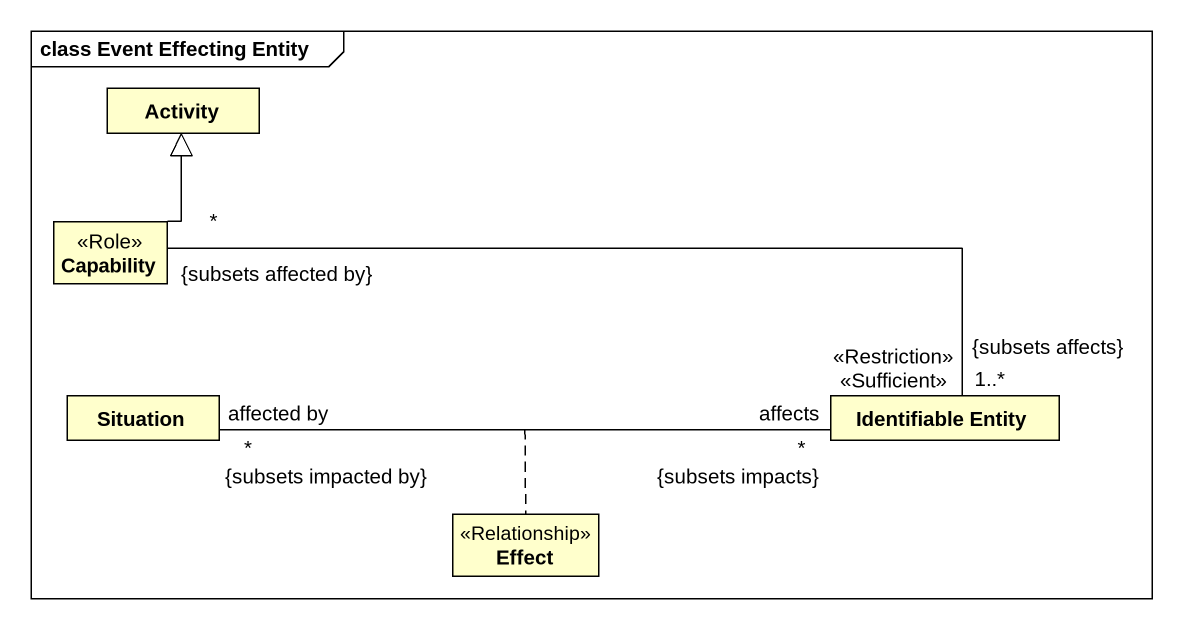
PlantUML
@startuml
mainframe class Event Effecting Entity
hide circle
hide empty members
class Activity
class Capability <<Role>>
class Situation
class "Identifiable Entity" as Identifiable_Entity
class Effect <<Relationship>>
Capability -up-|> Activity
Capability "*\n{subsets affected by}" -right- "1..*\n{subsets affects}\n<<Restriction>> <<Sufficient>>" Identifiable_Entity
Situation "affected by\n*\n{subsets impacted by}" -right- "affects\n*\n{subsets impacts}" Identifiable_Entity
(Situation, Identifiable_Entity) .. Effect
@enduml
